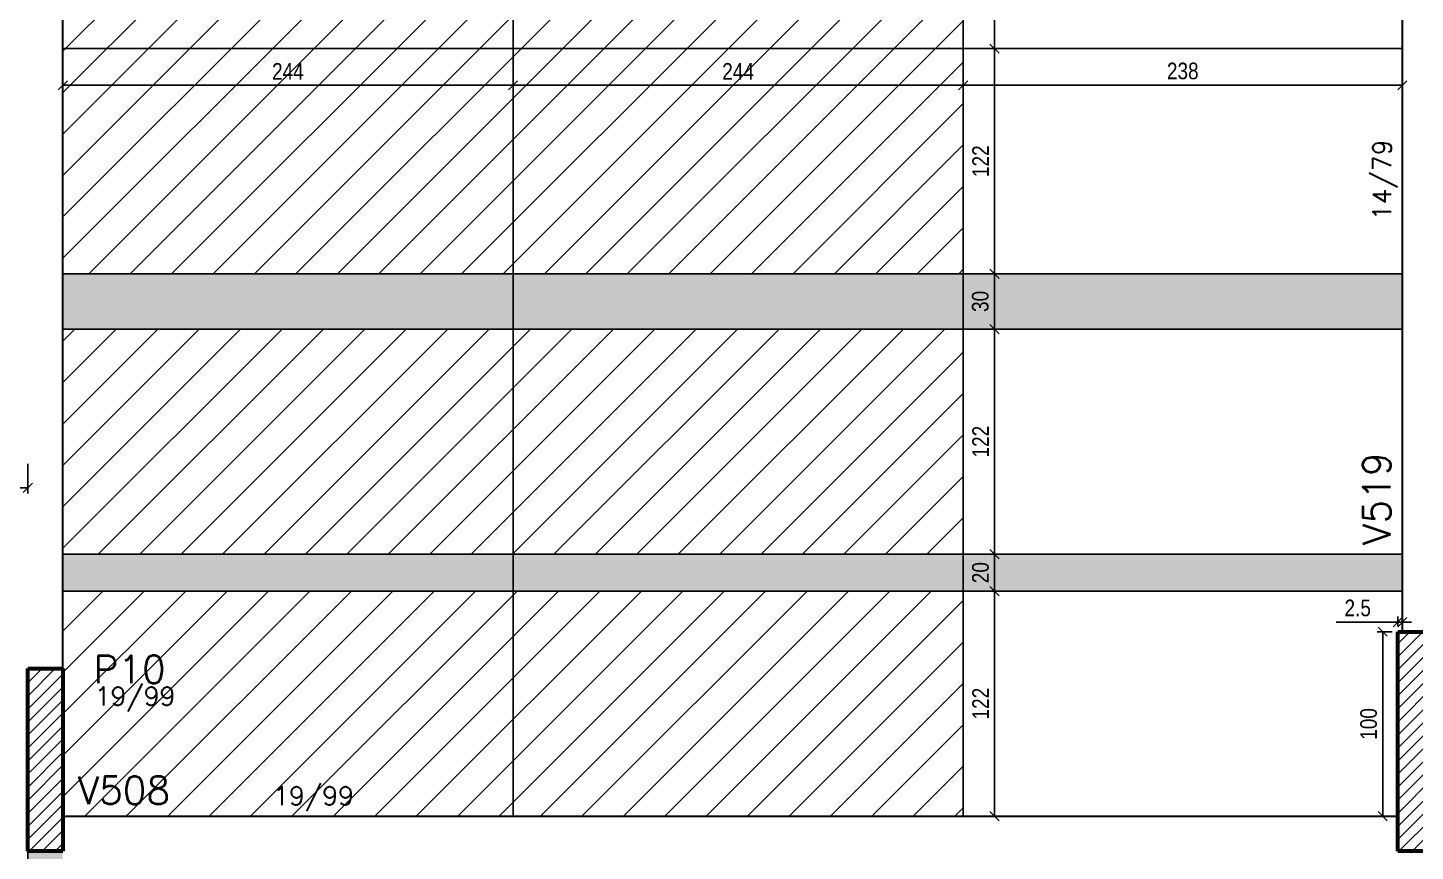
# Model space of a CAD drawing. Extents: x 8513 to 14085, y 7177 to 10799.
# Drawn here: x 9895 to 10647, y 9009 to 9455 of the extents above; entities that cross this region are included whole.
import ezdxf

# ---------------------------------------------------------------- set-up
doc = ezdxf.new("R2010")
doc.units = 0
doc.layers.add('COTA', color=241, linetype='Continuous')
doc.layers.add('Painéis', color=200, linetype='Continuous')
for name, color, linetype, lineweight in [('EST-PILAR', 7, 'Continuous', 9), ('EST-PILAR-CUT', 7, 'Continuous', 60), ('EST-PILAR-TEXT', 7, 'Continuous', 9), ('EST-VIGA', 7, 'Continuous', 30), ('EST-VIGA-TEXT', 7, 'Continuous', 9), ('Hachura', 253, 'Continuous', 9), ('REAPROVEITAMENTO', 7, 'Continuous', 9)]:
    doc.layers.add(name, color=color, linetype=linetype, lineweight=lineweight)
doc.styles.add('COTA TECNICA-50', font='techl___.ttf', dxfattribs={"height": 9})
doc.styles.add('RomanS_IV50', font='romans_IV50.ttf', dxfattribs={"height": 11.25})
doc.styles.add('RomanS_IV50_B', font='', dxfattribs={"height": 18.75})
doc.styles.get('RomanS_IV50_B').set_extended_font_data('RomanS_IV50', bold=True)
doc.dimstyles.new('PAINEL', dxfattribs={"dimtxt": 9, "dimasz": 5, "dimexe": 3, "dimexo": 3, "dimgap": 3, "dimtad": 1, "dimdec": 1, "dimzin": 12, "dimdsep": 46, "dimtxsty": 'COTA TECNICA-50', "dimblk": 'OBLIQUE', "dimcen": 0, "dimclrd": 4, "dimclre": 4, "dimclrt": 1, "dimadec": 1, "dimazin": 3, "dimtfac": 1, "dimtdec": 1, "dimtmove": 0, "dimatfit": 3, "dimldrblk": 'OBLIQUE', "dimfxl": 1, "dimtolj": 1, "dimtzin": 12, "dimarcsym": 0})
pattern_1 = [(45, (9894.671, 8930.102), (-3.535534, 3.535534), [])]

# ---------------------------------------------------------------- blocks, each defined once
blk = doc.blocks.new('_Oblique')
at = {"color": 0, "linetype": 'ByBlock', "lineweight": -2}
blk.add_line((-0.5, -0.5), (0.5, 0.5), dxfattribs=at)
blk = doc.blocks.new('*D18')
at = {"layer": 'COTA', "color": 4, "lineweight": -2, "transparency": 16777216}
for p, q in [((10634.17, 9127.6), (10626.02, 9127.6)), ((10629.02, 9027.6), (10629.02, 9127.6)), ((10634.17, 9027.6), (10626.02, 9027.6))]:
    blk.add_line(p, q, dxfattribs=at)
at = {"layer": 'Defpoints', "color": 0, "transparency": 16777216}
for p in [(10629.02, 9127.6), (10637.17, 9127.6), (10637.17, 9027.6)]:
    blk.add_point(p, dxfattribs=at)
at = {"layer": 'COTA', "color": 4, "lineweight": -2, "transparency": 16777216, "xscale": 5, "yscale": 5, "zscale": 5}
for p, rotation in [((10629.02, 9127.6), 90), ((10629.02, 9027.6), 270)]:
    blk.add_blockref('_Oblique', p, dxfattribs=dict(at, rotation=rotation))
at = {"layer": 'COTA', "color": 1, "transparency": 16777216, "insert": (10621.43, 9077.6), "char_height": 9, "attachment_point": 5, "rotation": 90, "style": 'COTA TECNICA-50'}
blk.add_mtext('\\A1;100', dxfattribs=at)
blk = doc.blocks.new('*D19')
at = {"layer": 'COTA', "color": 4, "lineweight": -2, "transparency": 16777216}
for p, q in [((10637.17, 9132.81), (10603.82, 9132.81)), ((10637.17, 9130.6), (10637.17, 9135.81)), ((10639.67, 9132.81), (10637.17, 9132.81)), ((10639.67, 9130.6), (10639.67, 9135.81)), ((10639.67, 9132.81), (10644.67, 9132.81))]:
    blk.add_line(p, q, dxfattribs=at)
at = {"layer": 'Defpoints', "color": 0, "transparency": 16777216}
for p in [(10637.17, 9132.81), (10637.17, 9127.6), (10639.67, 9127.6)]:
    blk.add_point(p, dxfattribs=at)
at = {"layer": 'COTA', "color": 4, "lineweight": -2, "transparency": 16777216, "xscale": 5, "yscale": 5, "zscale": 5}
blk.add_blockref('_Oblique', (10637.17, 9132.81), dxfattribs=at)
at = {"layer": 'COTA', "color": 4, "lineweight": -2, "transparency": 16777216, "xscale": 5, "yscale": 5, "zscale": 5, "rotation": 180}
blk.add_blockref('_Oblique', (10639.67, 9132.81), dxfattribs=at)
at = {"layer": 'COTA', "color": 1, "transparency": 16777216, "insert": (10615.49, 9140.41), "char_height": 9, "attachment_point": 5, "style": 'COTA TECNICA-50'}
blk.add_mtext('\\A1;2.5', dxfattribs=at)
blk = doc.blocks.new('*D79')
at = {"layer": 'COTA', "color": 4, "lineweight": -2, "transparency": 16777216}
for p, q in [((9913.67, 9440.6), (9913.67, 9420.72)), ((10157.67, 9440.6), (10157.67, 9420.72)), ((9913.67, 9423.72), (10157.67, 9423.72))]:
    blk.add_line(p, q, dxfattribs=at)
at = {"layer": 'Defpoints', "color": 0, "transparency": 16777216}
for p in [(9913.67, 9443.6), (10157.67, 9443.6), (10157.67, 9423.72)]:
    blk.add_point(p, dxfattribs=at)
at = {"layer": 'COTA', "color": 4, "lineweight": -2, "transparency": 16777216, "xscale": 5, "yscale": 5, "zscale": 5, "rotation": 180}
blk.add_blockref('_Oblique', (9913.67, 9423.72), dxfattribs=at)
at = {"layer": 'COTA', "color": 4, "lineweight": -2, "transparency": 16777216, "xscale": 5, "yscale": 5, "zscale": 5}
blk.add_blockref('_Oblique', (10157.67, 9423.72), dxfattribs=at)
at = {"layer": 'COTA', "color": 1, "transparency": 16777216, "insert": (10035.67, 9431.29), "char_height": 9, "attachment_point": 5, "style": 'COTA TECNICA-50'}
blk.add_mtext('\\A1;244', dxfattribs=at)
blk = doc.blocks.new('*D80')
at = {"layer": 'COTA', "color": 4, "lineweight": -2, "transparency": 16777216}
for p, q in [((10157.67, 9440.6), (10157.67, 9420.72)), ((10401.67, 9440.6), (10401.67, 9420.72)), ((10157.67, 9423.72), (10401.67, 9423.72))]:
    blk.add_line(p, q, dxfattribs=at)
at = {"layer": 'Defpoints', "color": 0, "transparency": 16777216}
for p in [(10157.67, 9443.6), (10401.67, 9443.6), (10401.67, 9423.72)]:
    blk.add_point(p, dxfattribs=at)
at = {"layer": 'COTA', "color": 4, "lineweight": -2, "transparency": 16777216, "xscale": 5, "yscale": 5, "zscale": 5, "rotation": 180}
blk.add_blockref('_Oblique', (10157.67, 9423.72), dxfattribs=at)
at = {"layer": 'COTA', "color": 4, "lineweight": -2, "transparency": 16777216, "xscale": 5, "yscale": 5, "zscale": 5}
blk.add_blockref('_Oblique', (10401.67, 9423.72), dxfattribs=at)
at = {"layer": 'COTA', "color": 1, "transparency": 16777216, "insert": (10279.67, 9431.29), "char_height": 9, "attachment_point": 5, "style": 'COTA TECNICA-50'}
blk.add_mtext('\\A1;244', dxfattribs=at)
blk = doc.blocks.new('*D81')
at = {"layer": 'COTA', "color": 4, "lineweight": -2, "transparency": 16777216}
for p, q in [((10401.67, 9440.6), (10401.67, 9420.72)), ((10639.67, 9440.6), (10639.67, 9420.72)), ((10401.67, 9423.72), (10639.67, 9423.72))]:
    blk.add_line(p, q, dxfattribs=at)
at = {"layer": 'Defpoints', "color": 0, "transparency": 16777216}
for p in [(10401.67, 9443.6), (10639.67, 9443.6), (10639.67, 9423.72)]:
    blk.add_point(p, dxfattribs=at)
at = {"layer": 'COTA', "color": 4, "lineweight": -2, "transparency": 16777216, "xscale": 5, "yscale": 5, "zscale": 5, "rotation": 180}
blk.add_blockref('_Oblique', (10401.67, 9423.72), dxfattribs=at)
at = {"layer": 'COTA', "color": 4, "lineweight": -2, "transparency": 16777216, "xscale": 5, "yscale": 5, "zscale": 5}
blk.add_blockref('_Oblique', (10639.67, 9423.72), dxfattribs=at)
at = {"layer": 'COTA', "color": 1, "transparency": 16777216, "insert": (10520.67, 9431.44), "char_height": 9, "attachment_point": 5, "style": 'COTA TECNICA-50'}
blk.add_mtext('\\A1;238', dxfattribs=at)
blk = doc.blocks.new('*D82')
at = {"layer": 'COTA', "color": 4, "lineweight": -2, "transparency": 16777216}
for p, q in [((10404.67, 9149.6), (10421.64, 9149.6)), ((10418.64, 9027.6), (10418.64, 9149.6)), ((10404.67, 9027.6), (10421.64, 9027.6))]:
    blk.add_line(p, q, dxfattribs=at)
at = {"layer": 'Defpoints', "color": 0, "transparency": 16777216}
for p in [(10401.67, 9149.6), (10418.64, 9149.6), (10401.67, 9027.6)]:
    blk.add_point(p, dxfattribs=at)
at = {"layer": 'COTA', "color": 4, "lineweight": -2, "transparency": 16777216, "xscale": 5, "yscale": 5, "zscale": 5}
for p, rotation in [((10418.64, 9149.6), 90), ((10418.64, 9027.6), 270)]:
    blk.add_blockref('_Oblique', p, dxfattribs=dict(at, rotation=rotation))
at = {"layer": 'COTA', "color": 1, "transparency": 16777216, "insert": (10411.09, 9088.6), "char_height": 9, "attachment_point": 5, "rotation": 90, "style": 'COTA TECNICA-50'}
blk.add_mtext('\\A1;122', dxfattribs=at)
blk = doc.blocks.new('*D83')
at = {"layer": 'COTA', "color": 4, "lineweight": -2, "transparency": 16777216}
for p, q in [((10404.67, 9169.6), (10421.64, 9169.6)), ((10418.64, 9149.6), (10418.64, 9169.6)), ((10404.67, 9149.6), (10421.64, 9149.6))]:
    blk.add_line(p, q, dxfattribs=at)
at = {"layer": 'Defpoints', "color": 0, "transparency": 16777216}
for p in [(10401.67, 9169.6), (10418.64, 9169.6), (10401.67, 9149.6)]:
    blk.add_point(p, dxfattribs=at)
at = {"layer": 'COTA', "color": 4, "lineweight": -2, "transparency": 16777216, "xscale": 5, "yscale": 5, "zscale": 5}
for p, rotation in [((10418.64, 9169.6), 90), ((10418.64, 9149.6), 270)]:
    blk.add_blockref('_Oblique', p, dxfattribs=dict(at, rotation=rotation))
at = {"layer": 'COTA', "color": 1, "transparency": 16777216, "insert": (10411.05, 9159.6), "char_height": 9, "attachment_point": 5, "rotation": 90, "style": 'COTA TECNICA-50'}
blk.add_mtext('\\A1;20', dxfattribs=at)
blk = doc.blocks.new('*D84')
at = {"layer": 'COTA', "color": 4, "lineweight": -2, "transparency": 16777216}
for p, q in [((10404.67, 9291.6), (10421.64, 9291.6)), ((10418.64, 9169.6), (10418.64, 9291.6)), ((10404.67, 9169.6), (10421.64, 9169.6))]:
    blk.add_line(p, q, dxfattribs=at)
at = {"layer": 'Defpoints', "color": 0, "transparency": 16777216}
for p in [(10401.67, 9291.6), (10418.64, 9291.6), (10401.67, 9169.6)]:
    blk.add_point(p, dxfattribs=at)
at = {"layer": 'COTA', "color": 4, "lineweight": -2, "transparency": 16777216, "xscale": 5, "yscale": 5, "zscale": 5}
for p, rotation in [((10418.64, 9291.6), 90), ((10418.64, 9169.6), 270)]:
    blk.add_blockref('_Oblique', p, dxfattribs=dict(at, rotation=rotation))
at = {"layer": 'COTA', "color": 1, "transparency": 16777216, "insert": (10411.09, 9230.6), "char_height": 9, "attachment_point": 5, "rotation": 90, "style": 'COTA TECNICA-50'}
blk.add_mtext('\\A1;122', dxfattribs=at)
blk = doc.blocks.new('*D85')
at = {"layer": 'COTA', "color": 4, "lineweight": -2, "transparency": 16777216}
for p, q in [((10404.67, 9321.6), (10421.64, 9321.6)), ((10418.64, 9291.6), (10418.64, 9321.6)), ((10404.67, 9291.6), (10421.64, 9291.6))]:
    blk.add_line(p, q, dxfattribs=at)
at = {"layer": 'Defpoints', "color": 0, "transparency": 16777216}
for p in [(10401.67, 9321.6), (10418.64, 9321.6), (10401.67, 9291.6)]:
    blk.add_point(p, dxfattribs=at)
at = {"layer": 'COTA', "color": 4, "lineweight": -2, "transparency": 16777216, "xscale": 5, "yscale": 5, "zscale": 5}
for p, rotation in [((10418.64, 9321.6), 90), ((10418.64, 9291.6), 270)]:
    blk.add_blockref('_Oblique', p, dxfattribs=dict(at, rotation=rotation))
at = {"layer": 'COTA', "color": 1, "transparency": 16777216, "insert": (10410.94, 9306.6), "char_height": 9, "attachment_point": 5, "rotation": 90, "style": 'COTA TECNICA-50'}
blk.add_mtext('\\A1;30', dxfattribs=at)
blk = doc.blocks.new('*D86')
at = {"layer": 'COTA', "color": 4, "lineweight": -2, "transparency": 16777216}
for p, q in [((10406.64, 9443.6), (10421.64, 9443.6)), ((10418.64, 9321.6), (10418.64, 9443.6)), ((10404.67, 9321.6), (10421.64, 9321.6))]:
    blk.add_line(p, q, dxfattribs=at)
at = {"layer": 'Defpoints', "color": 0, "transparency": 16777216}
for p in [(10403.64, 9443.6), (10418.64, 9443.6), (10401.67, 9321.6)]:
    blk.add_point(p, dxfattribs=at)
at = {"layer": 'COTA', "color": 4, "lineweight": -2, "transparency": 16777216, "xscale": 5, "yscale": 5, "zscale": 5}
for p, rotation in [((10418.64, 9443.6), 90), ((10418.64, 9321.6), 270)]:
    blk.add_blockref('_Oblique', p, dxfattribs=dict(at, rotation=rotation))
at = {"layer": 'COTA', "color": 1, "transparency": 16777216, "insert": (10411.09, 9382.6), "char_height": 9, "attachment_point": 5, "rotation": 90, "style": 'COTA TECNICA-50'}
blk.add_mtext('\\A1;122', dxfattribs=at)
blk = doc.blocks.new('*D87')
at = {"layer": 'COTA', "color": 4, "lineweight": -2, "transparency": 16777216}
for p, q in [((10418.64, 9443.6), (10418.64, 9504.1)), ((10406.64, 9443.6), (10421.64, 9443.6))]:
    blk.add_line(p, q, dxfattribs=at)
at = {"layer": 'Defpoints', "color": 0, "transparency": 16777216}
for p in [(10418.64, 9504.1), (10418.64, 9504.1), (10403.64, 9443.6)]:
    blk.add_point(p, dxfattribs=at)
at = {"layer": 'COTA', "color": 4, "lineweight": -2, "transparency": 16777216, "xscale": 5, "yscale": 5, "zscale": 5}
for p, rotation in [((10418.64, 9504.1), 90), ((10418.64, 9443.6), 270)]:
    blk.add_blockref('_Oblique', p, dxfattribs=dict(at, rotation=rotation))
at = {"layer": 'COTA', "color": 1, "transparency": 16777216, "insert": (10411.04, 9473.85), "char_height": 9, "attachment_point": 5, "rotation": 90, "style": 'COTA TECNICA-50'}
blk.add_mtext('\\A1;60.5', dxfattribs=at)
blk = doc.blocks.new('*D100')
at = {"layer": 'COTA', "color": 4, "lineweight": -2, "transparency": 16777216}
for p, q in [((10404.67, 9149.6), (10421.64, 9149.6)), ((10418.64, 9027.6), (10418.64, 9149.6)), ((10404.67, 9027.6), (10421.64, 9027.6))]:
    blk.add_line(p, q, dxfattribs=at)
at = {"layer": 'Defpoints', "color": 0, "transparency": 16777216}
for p in [(10401.67, 9149.6), (10418.64, 9149.6), (10401.67, 9027.6)]:
    blk.add_point(p, dxfattribs=at)
at = {"layer": 'COTA', "color": 4, "lineweight": -2, "transparency": 16777216, "xscale": 5, "yscale": 5, "zscale": 5}
for p, rotation in [((10418.64, 9149.6), 90), ((10418.64, 9027.6), 270)]:
    blk.add_blockref('_Oblique', p, dxfattribs=dict(at, rotation=rotation))
at = {"layer": 'COTA', "color": 1, "transparency": 16777216, "insert": (10411.09, 9088.6), "char_height": 9, "attachment_point": 5, "rotation": 90, "style": 'COTA TECNICA-50'}
blk.add_mtext('\\A1;122', dxfattribs=at)
blk = doc.blocks.new('*D96')
at = {"layer": 'COTA', "color": 4, "lineweight": -2, "transparency": 16777216}
for p, q in [((10404.67, 9291.6), (10421.64, 9291.6)), ((10418.64, 9169.6), (10418.64, 9291.6)), ((10404.67, 9169.6), (10421.64, 9169.6))]:
    blk.add_line(p, q, dxfattribs=at)
at = {"layer": 'Defpoints', "color": 0, "transparency": 16777216}
for p in [(10401.67, 9291.6), (10418.64, 9291.6), (10401.67, 9169.6)]:
    blk.add_point(p, dxfattribs=at)
at = {"layer": 'COTA', "color": 4, "lineweight": -2, "transparency": 16777216, "xscale": 5, "yscale": 5, "zscale": 5}
for p, rotation in [((10418.64, 9291.6), 90), ((10418.64, 9169.6), 270)]:
    blk.add_blockref('_Oblique', p, dxfattribs=dict(at, rotation=rotation))
at = {"layer": 'COTA', "color": 1, "transparency": 16777216, "insert": (10411.09, 9230.6), "char_height": 9, "attachment_point": 5, "rotation": 90, "style": 'COTA TECNICA-50'}
blk.add_mtext('\\A1;122', dxfattribs=at)
blk = doc.blocks.new('*D97')
at = {"layer": 'COTA', "color": 4, "lineweight": -2, "transparency": 16777216}
for p, q in [((10404.67, 9321.6), (10421.64, 9321.6)), ((10418.64, 9291.6), (10418.64, 9321.6)), ((10404.67, 9291.6), (10421.64, 9291.6))]:
    blk.add_line(p, q, dxfattribs=at)
at = {"layer": 'Defpoints', "color": 0, "transparency": 16777216}
for p in [(10401.67, 9321.6), (10418.64, 9321.6), (10401.67, 9291.6)]:
    blk.add_point(p, dxfattribs=at)
at = {"layer": 'COTA', "color": 4, "lineweight": -2, "transparency": 16777216, "xscale": 5, "yscale": 5, "zscale": 5}
for p, rotation in [((10418.64, 9321.6), 90), ((10418.64, 9291.6), 270)]:
    blk.add_blockref('_Oblique', p, dxfattribs=dict(at, rotation=rotation))
at = {"layer": 'COTA', "color": 1, "transparency": 16777216, "insert": (10410.94, 9306.6), "char_height": 9, "attachment_point": 5, "rotation": 90, "style": 'COTA TECNICA-50'}
blk.add_mtext('\\A1;30', dxfattribs=at)
blk = doc.blocks.new('*D179')
at = {"layer": 'COTA', "color": 4, "lineweight": -2, "transparency": 16777216}
for p, q in [((9818.67, 9218.6), (9818.67, 9202.56)), ((9894.67, 9218.6), (9894.67, 9202.56)), ((9818.67, 9205.56), (9894.67, 9205.56))]:
    blk.add_line(p, q, dxfattribs=at)
at = {"layer": 'Defpoints', "color": 0, "transparency": 16777216}
for p in [(9818.67, 9221.6), (9894.67, 9221.6), (9894.67, 9205.56)]:
    blk.add_point(p, dxfattribs=at)
at = {"layer": 'COTA', "color": 4, "lineweight": -2, "transparency": 16777216, "xscale": 5, "yscale": 5, "zscale": 5, "rotation": 180}
blk.add_blockref('_Oblique', (9818.67, 9205.56), dxfattribs=at)
at = {"layer": 'COTA', "color": 4, "lineweight": -2, "transparency": 16777216, "xscale": 5, "yscale": 5, "zscale": 5}
blk.add_blockref('_Oblique', (9894.67, 9205.56), dxfattribs=at)
at = {"layer": 'COTA', "color": 1, "transparency": 16777216, "insert": (9856.67, 9213.15), "char_height": 9, "attachment_point": 5, "style": 'COTA TECNICA-50'}
blk.add_mtext('\\A1;76', dxfattribs=at)

msp = doc.modelspace()

# ---------------------------------------------------------------- hatches: boundary and pattern name
at = {"layer": 'EST-PILAR'}
h = msp.add_hatch(dxfattribs=at)
h.set_pattern_fill('FP_1', color=5, style=0, pattern_type=2)
h.set_pattern_definition(pattern_1)
h.paths.add_polyline_path([(10656.171, 9008.602), (10656.171, 9127.602), (10637.171, 9127.602), (10637.171, 9008.602)], flags=0)
h = msp.add_hatch(dxfattribs=at)
h.set_pattern_fill('FP_1', color=5, style=0, pattern_type=2)
h.set_pattern_definition(pattern_1)
h.paths.add_polyline_path([(9913.671, 9008.602), (9913.671, 9107.602), (9894.671, 9107.602), (9894.671, 9008.602)], flags=0)
at = {"layer": 'Hachura'}
h = msp.add_hatch(color=256, dxfattribs=at)
h.dxf.hatch_style = 1
h.paths.add_polyline_path([(10157.671, 9504.102), (10157.671, 9534.102), (9913.671, 9534.102), (9913.671, 9504.102)])
h.paths.add_polyline_path([(10401.671, 9504.102), (10401.671, 9534.102), (10157.671, 9534.102), (10157.671, 9504.102)])
h.paths.add_polyline_path([(10401.671, 9534.102), (10401.671, 9504.102), (10639.671, 9504.102), (10639.671, 9534.102)])
h.paths.add_polyline_path([(10401.671, 9321.602), (10401.671, 9291.602), (10639.671, 9291.602), (10639.671, 9321.602)])
h.paths.add_polyline_path([(10157.671, 9321.602), (10157.671, 9291.602), (10401.671, 9291.602), (10401.671, 9321.602)])
h.paths.add_polyline_path([(10157.671, 9291.602), (10157.671, 9321.602), (9913.671, 9321.602), (9913.671, 9291.602)])
h.paths.add_polyline_path([(10157.671, 9149.602), (10157.671, 9169.602), (9913.671, 9169.602), (9913.671, 9149.602)])
h.paths.add_polyline_path([(10401.671, 9149.602), (10401.671, 9169.602), (10157.671, 9169.602), (10157.671, 9149.602)])
h.paths.add_polyline_path([(10639.671, 9149.602), (10639.671, 9169.602), (10401.671, 9169.602), (10401.671, 9149.602)])
h = msp.add_hatch(color=256, dxfattribs=at)
h.dxf.hatch_style = 1
h.paths.add_polyline_path([(9913.671, 9008.602), (9894.671, 9008.602), (9894.671, 8850.602), (9913.671, 8850.602)])
at = {"layer": 'REAPROVEITAMENTO'}
h = msp.add_hatch(dxfattribs=at)
h.set_pattern_fill('ANSI31', color=251, scale=5, style=0)
h.paths.add_polyline_path([(10157.671, 9534.102), (10157.671, 9656.102), (9923.671, 9656.102), (9913.671, 9656.102), (9913.671, 9534.102)])
h.paths.add_polyline_path([(10157.671, 9534.102), (10401.671, 9534.102), (10401.671, 9656.102), (10157.671, 9656.102)])
h.paths.add_polyline_path([(10401.671, 9443.602), (10401.671, 9504.102), (10157.671, 9504.102), (10157.671, 9443.602)])
h.paths.add_polyline_path([(10157.671, 9443.602), (10157.671, 9504.102), (9913.671, 9504.102), (9913.671, 9443.602)])
h.paths.add_polyline_path([(10157.671, 9321.602), (10157.671, 9443.602), (9913.671, 9443.602), (9913.671, 9321.602)])
h.paths.add_polyline_path([(10401.671, 9321.602), (10401.671, 9443.602), (10157.671, 9443.602), (10157.671, 9321.602)])
h.paths.add_polyline_path([(10401.671, 9169.602), (10401.671, 9291.602), (10157.671, 9291.602), (10157.671, 9169.602)])
h.paths.add_polyline_path([(10157.671, 9291.602), (9913.671, 9291.602), (9913.671, 9169.602), (10157.671, 9169.602)])
h.paths.add_polyline_path([(9913.671, 9149.602), (9913.671, 9107.602), (9913.671, 9027.602), (10157.671, 9027.602), (10157.671, 9149.602)])
h.paths.add_polyline_path([(10401.671, 9027.602), (10401.671, 9149.602), (10157.671, 9149.602), (10157.671, 9027.602)])

# ---------------------------------------------------------------- linework, layer by layer
at = {"layer": 'EST-PILAR-CUT', "color": 5}
for p, q in [((10637.171, 9008.602), (10637.171, 9127.602)), ((10637.171, 9127.602), (10656.171, 9127.602)), ((9894.671, 9008.602), (9894.671, 9107.602)), ((9894.671, 9107.602), (9913.671, 9107.602)), ((9913.671, 9107.602), (9913.671, 9008.602)), ((9913.671, 9008.602), (9894.671, 9008.602)), ((10656.171, 9008.602), (10637.171, 9008.602))]:
    msp.add_line(p, q, dxfattribs=at)
at = {"layer": 'EST-VIGA', "color": 3}
for p, q in [((9913.671, 9107.602), (9913.671, 9656.102)), ((10639.671, 9127.602), (10639.671, 9656.102)), ((9913.671, 9027.602), (10637.171, 9027.602))]:
    msp.add_line(p, q, dxfattribs=at)
at = {"layer": 'Painéis', "ltscale": 70}
for p, q in [((10157.671, 9027.602), (10157.671, 9656.102)), ((10401.671, 9027.602), (10401.671, 9656.102)), ((9913.671, 9443.602), (10639.671, 9443.602)), ((9913.671, 9321.602), (10639.671, 9321.602)), ((9913.671, 9291.602), (10639.671, 9291.602)), ((9913.671, 9169.602), (10639.671, 9169.602)), ((9913.671, 9149.602), (10639.671, 9149.602)), ((9894.671, 9008.602), (9894.671, 8850.602))]:
    msp.add_line(p, q, dxfattribs=at)

# ---------------------------------------------------------------- texts
at = {"layer": 'EST-PILAR-TEXT', "lineweight": 50, "insert": (9930.226, 9114.757), "char_height": 15, "width": 54.91559, "attachment_point": 1, "style": 'RomanS_IV50_B'}
msp.add_mtext('P10', dxfattribs=at)
msp.add_mtext('P10', dxfattribs=at)
at = {"layer": 'EST-PILAR-TEXT', "lineweight": 30, "insert": (9930.982, 9097.625), "char_height": 10, "width": 58.92403, "attachment_point": 1, "style": 'RomanS_IV50'}
msp.add_mtext('19/99', dxfattribs=at)
msp.add_mtext('19/99', dxfattribs=at)
at = {"layer": 'EST-VIGA-TEXT', "lineweight": 30, "insert": (10623.667, 9350.634), "char_height": 10, "width": 58.92403, "attachment_point": 1, "rotation": 90, "style": 'RomanS_IV50'}
msp.add_mtext('14/79', dxfattribs=at)
at = {"layer": 'EST-VIGA-TEXT', "lineweight": 50, "insert": (10618.217, 9174.636), "char_height": 15, "width": 70.14766, "attachment_point": 1, "rotation": 90, "style": 'RomanS_IV50_B'}
msp.add_mtext('V519', dxfattribs=at)
at = {"layer": 'EST-VIGA-TEXT', "lineweight": 50, "insert": (9921.732, 9049.057), "char_height": 15, "width": 70.14766, "attachment_point": 1, "style": 'RomanS_IV50_B'}
msp.add_mtext('V508', dxfattribs=at)
at = {"layer": 'EST-VIGA-TEXT', "lineweight": 30, "insert": (10027.692, 9043.607), "char_height": 10, "width": 58.92403, "attachment_point": 1, "style": 'RomanS_IV50'}
msp.add_mtext('19/99', dxfattribs=at)

# ---------------------------------------------------------------- dimensions: what is measured, and where the dimension line sits
at = {"layer": 'COTA'}
for base, p1, p2, picture, middle in [((10418.64, 9504.102), (10403.64, 9443.602), (10418.64, 9504.102), '*D87', (10411.041, 9473.852)), ((10418.64, 9443.602), (10401.671, 9321.602), (10403.64, 9443.602), '*D86', (10411.087, 9382.602)), ((10418.64, 9321.602), (10401.671, 9291.602), (10401.671, 9321.602), '*D85', (10410.943, 9306.602)), ((10418.64, 9321.602), (10401.671, 9291.602), (10401.671, 9321.602), '*D97', (10410.943, 9306.602)), ((10418.64, 9291.602), (10401.671, 9169.602), (10401.671, 9291.602), '*D84', (10411.087, 9230.602)), ((10418.64, 9291.602), (10401.671, 9169.602), (10401.671, 9291.602), '*D96', (10411.087, 9230.602)), ((10418.64, 9169.602), (10401.671, 9149.602), (10401.671, 9169.602), '*D83', (10411.048, 9159.602))]:
    dim = msp.add_linear_dim(base=base, p1=p1, p2=p2, angle=90, dimstyle='PAINEL', override={"dimtmove": 1}, dxfattribs=at)
    dim.commit()
    dim.dimension.update_dxf_attribs({"geometry": picture, "text_midpoint": middle})
for base, p1, p2, picture, middle in [((10157.671, 9423.721), (9913.671, 9443.602), (10157.671, 9443.602), '*D79', (10035.671, 9431.286)), ((10637.171, 9132.809), (10639.671, 9127.602), (10637.171, 9127.602), '*D19', (10615.494, 9140.407))]:
    dim = msp.add_linear_dim(base=base, p1=p1, p2=p2, dimstyle='PAINEL', dxfattribs=at)
    dim.commit()
    dim.dimension.update_dxf_attribs({"geometry": picture, "text_midpoint": middle})
for base, p1, p2, picture, middle in [((10401.671, 9423.721), (10157.671, 9443.602), (10401.671, 9443.602), '*D80', (10279.671, 9431.286)), ((10639.671, 9423.721), (10401.671, 9443.602), (10639.671, 9443.602), '*D81', (10520.671, 9431.438)), ((9894.671, 9205.561), (9818.671, 9221.602), (9894.671, 9221.602), '*D179', (9856.671, 9213.153))]:
    dim = msp.add_linear_dim(base=base, p1=p1, p2=p2, dimstyle='PAINEL', override={"dimtmove": 1}, dxfattribs=at)
    dim.commit()
    dim.dimension.update_dxf_attribs({"geometry": picture, "text_midpoint": middle})
for base, p1, p2, picture, middle in [((10418.64, 9149.602), (10401.671, 9027.602), (10401.671, 9149.602), '*D82', (10411.087, 9088.602)), ((10418.64, 9149.602), (10401.671, 9027.602), (10401.671, 9149.602), '*D100', (10411.087, 9088.602)), ((10629.02, 9127.602), (10637.171, 9027.602), (10637.171, 9127.602), '*D18', (10621.428, 9077.602))]:
    dim = msp.add_linear_dim(base=base, p1=p1, p2=p2, angle=90, dimstyle='PAINEL', dxfattribs=at)
    dim.commit()
    dim.dimension.update_dxf_attribs({"geometry": picture, "text_midpoint": middle})

doc.saveas('drawing.dxf')
